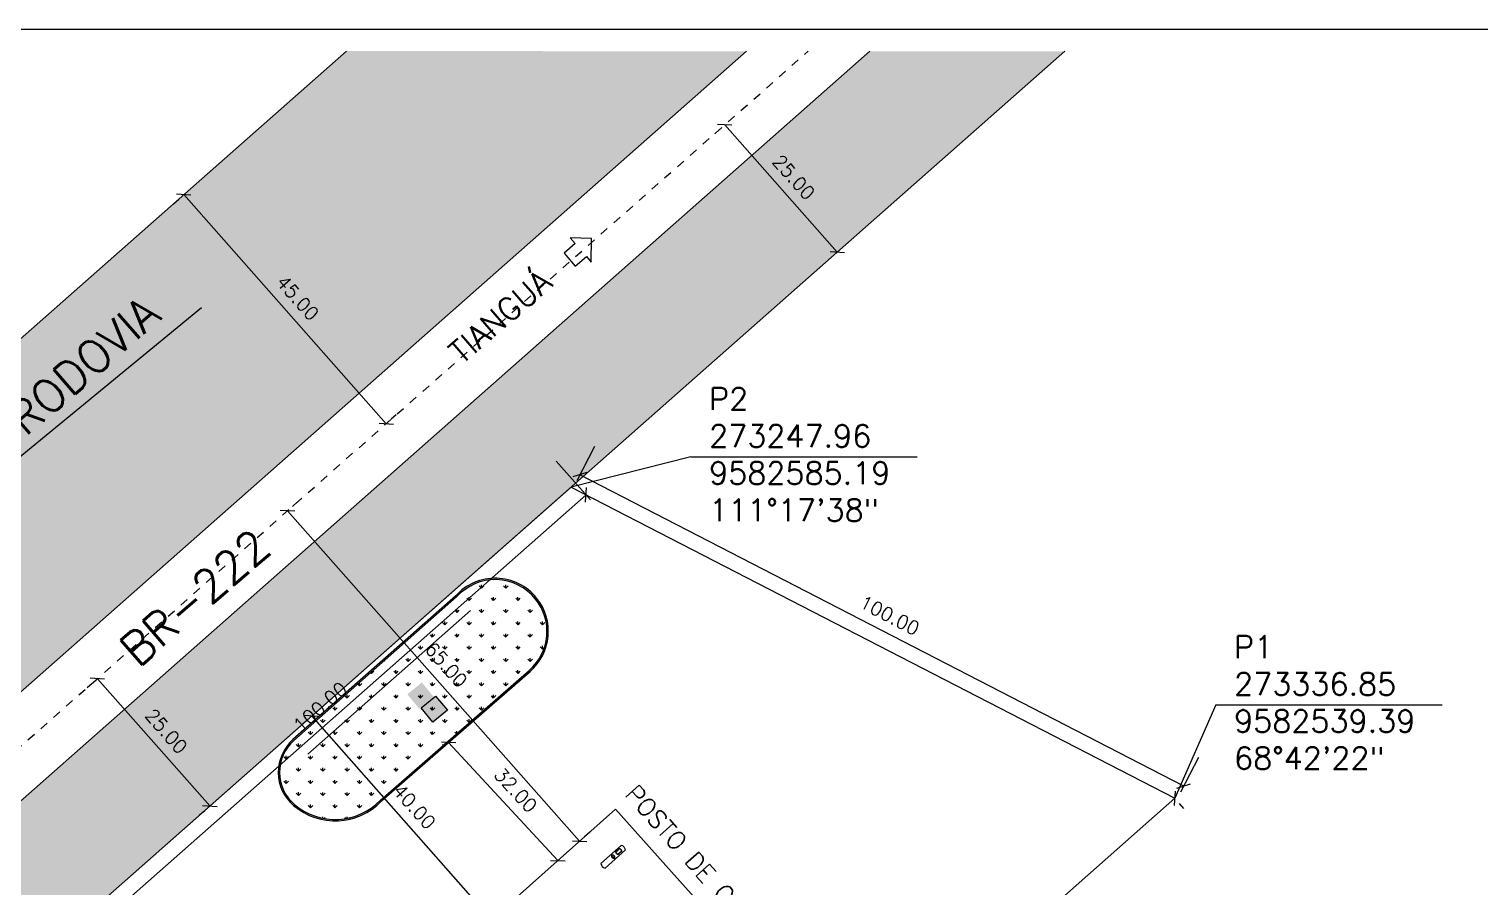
# Model space of a CAD drawing. Header units: millimetres. Extents: x 1111 to 1333, y -447 to -319.
# Drawn here: x 1123.44 to 1140.52, y -438.58 to -428.47 of the extents above; entities that cross this region are included whole.
import ezdxf

# ---------------------------------------------------------------- set-up
doc = ezdxf.new("R2010")
doc.units = ezdxf.units.MM
doc.header["$PDMODE"] = 35
doc.linetypes.add('HIDDEN', pattern=[0.375, 0.25, -0.125])
for name, color, linetype in [('ARQ-COTAS', 30, 'Continuous'), ('ARQ-ESTRUTURA', 6, 'Continuous'), ('ARQ-PENA-01', 1, 'Continuous'), ('ARQ-PENA-02', 2, 'Continuous'), ('ARQ-PENA-05', 5, 'Continuous'), ('ARQ-PENA-FINA-CINZA', 8, 'Continuous'), ('ARQ-TEXTO2', 2, 'Continuous'), ('ARQ-TEXTO3', 3, 'Continuous'), ('PRANCHA', 1, 'Continuous'), ('TERRENO', 6, 'Continuous')]:
    doc.layers.add(name, color=color, linetype=linetype)
doc.styles.add('ROMANS', font='romans')
doc.styles.add('Romans_Anot', font='romans.shx')
doc.dimstyles.new('Escala 1-1000', dxfattribs={"dimscale": 10, "dimtxt": 0.2, "dimasz": 0.15, "dimexe": 0.1, "dimexo": 0.2, "dimgap": 0.15, "dimtad": 1, "dimzin": 4, "dimdsep": 46, "dimtxsty": 'Romans_Anot', "dimblk": 'OBLIQUE', "dimcen": 0.25, "dimclrd": 256, "dimclre": 256, "dimclrt": 2, "dimadec": 0, "dimazin": 0, "dimtfac": 1, "dimtix": 1, "dimtmove": 2, "dimatfit": 3, "dimfxl": 0, "dimlwd": -1, "dimlwe": -1, "dimarcsym": 0})

# ---------------------------------------------------------------- blocks, each defined once
blk = doc.blocks.new('BOMBA SUPERIOR')
at = {"layer": 'ARQ-PENA-FINA-CINZA', "lineweight": 5}
for p, q in [((807.32, 415.9), (807.28, 415.9)), ((807.28, 415.9), (807.28, 415.9)), ((807.28, 415.9), (807.28, 415.9)), ((807.28, 415.9), (807.28, 415.85)), ((807.28, 415.89), (807.28, 415.9)), ((807.28, 415.9), (807.28, 415.9)), ((807.32, 415.89), (807.28, 415.89)), ((807.28, 415.88), (807.28, 415.88)), ((807.28, 415.88), (807.28, 415.88)), ((807.28, 415.88), (807.31, 415.88)), ((807.28, 415.87), (807.28, 415.87)), ((807.28, 415.87), (807.28, 415.87)), ((807.28, 415.87), (807.31, 415.87)), ((807.28, 415.85), (807.28, 415.85)), ((807.28, 415.85), (807.28, 415.85)), ((807.28, 415.85), (807.32, 415.85)), ((807.28, 415.85), (807.28, 415.85)), ((807.28, 415.85), (807.28, 415.85)), ((807.28, 415.85), (807.32, 415.85)), ((807.3, 415.87), (807.29, 415.87)), ((807.29, 415.87), (807.29, 415.87)), ((807.29, 415.87), (807.3, 415.87)), ((807.3, 415.99), (807.3, 416)), ((807.3, 416), (807.3, 416)), ((807.3, 416), (807.31, 416)), ((807.3, 415.98), (807.3, 415.99)), ((807.3, 415.99), (807.3, 415.99)), ((807.3, 415.97), (807.3, 415.98)), ((807.3, 415.98), (807.3, 415.98)), ((807.31, 415.97), (807.3, 415.97)), ((807.31, 415.87), (807.3, 415.87)), ((807.3, 415.87), (807.3, 415.87)), ((807.3, 415.87), (807.31, 415.87)), ((807.31, 416), (807.33, 416)), ((807.33, 415.97), (807.31, 415.97)), ((807.32, 415.88), (807.31, 415.88)), ((807.31, 415.88), (807.31, 415.87)), ((807.31, 415.87), (807.31, 415.88)), ((807.31, 415.88), (807.31, 415.88)), ((807.31, 415.88), (807.31, 415.88)), ((807.31, 415.87), (807.31, 415.87)), ((807.32, 415.87), (807.31, 415.87)), ((807.31, 415.87), (807.31, 415.87)), ((807.31, 415.87), (807.31, 415.87)), ((807.31, 415.87), (807.31, 415.87)), ((807.31, 415.87), (807.31, 415.87)), ((807.32, 415.91), (807.32, 415.91)), ((807.32, 415.91), (807.32, 415.91)), ((807.32, 415.91), (807.32, 415.91)), ((807.32, 415.91), (807.32, 415.91)), ((807.32, 415.91), (807.34, 415.91)), ((807.32, 415.9), (807.32, 415.91)), ((807.32, 415.91), (807.32, 415.91)), ((807.32, 415.91), (807.34, 415.91)), ((807.32, 415.91), (807.32, 415.89)), ((807.32, 415.89), (807.32, 415.9)), ((807.32, 415.9), (807.32, 415.9)), ((807.32, 415.9), (807.32, 415.9)), ((807.32, 415.9), (807.32, 415.9)), ((807.32, 415.9), (807.32, 415.9)), ((807.32, 415.9), (807.32, 415.9)), ((807.32, 415.9), (807.32, 415.9)), ((807.32, 415.9), (807.32, 415.9)), ((807.32, 415.9), (807.32, 415.9)), ((807.32, 415.9), (807.32, 415.9)), ((807.32, 415.9), (807.32, 415.9)), ((807.32, 415.9), (807.32, 415.9)), ((807.32, 415.86), (807.32, 415.89)), ((807.32, 415.89), (807.32, 415.89)), ((807.32, 415.85), (807.32, 415.86)), ((807.32, 415.86), (807.32, 415.86)), ((807.32, 415.86), (807.32, 415.84)), ((807.32, 415.84), (807.32, 415.85)), ((807.32, 415.85), (807.32, 415.85)), ((807.32, 415.85), (807.32, 415.85)), ((807.32, 415.85), (807.32, 415.85)), ((807.32, 415.85), (807.32, 415.85)), ((807.32, 415.85), (807.32, 415.85)), ((807.34, 415.84), (807.32, 415.84)), ((807.32, 415.84), (807.32, 415.84)), ((807.32, 415.84), (807.32, 415.84)), ((807.32, 415.84), (807.32, 415.84)), ((807.32, 415.84), (807.32, 415.84)), ((807.32, 415.84), (807.32, 415.84)), ((807.32, 415.84), (807.32, 415.84)), ((807.32, 415.84), (807.32, 415.84)), ((807.32, 415.84), (807.32, 415.84)), ((807.32, 415.84), (807.32, 415.84)), ((807.34, 415.84), (807.32, 415.84)), ((807.32, 415.84), (807.32, 415.84)), ((807.33, 416.01), (807.33, 415.96)), ((807.35, 416.01), (807.33, 416.01)), ((807.33, 415.96), (807.35, 415.96)), ((807.35, 415.91), (807.34, 415.91)), ((807.34, 415.91), (807.34, 415.84)), ((807.34, 415.91), (807.34, 415.91)), ((807.34, 415.91), (807.34, 415.91)), ((807.34, 415.91), (807.34, 415.91)), ((807.34, 415.91), (807.34, 415.91)), ((807.34, 415.91), (807.34, 415.91)), ((807.34, 415.91), (807.34, 415.91)), ((807.34, 415.91), (807.34, 415.84)), ((807.34, 415.84), (807.34, 415.91)), ((807.34, 415.91), (807.35, 415.91)), ((807.34, 415.84), (807.35, 415.84)), ((807.34, 415.84), (807.34, 415.84)), ((807.34, 415.84), (807.34, 415.84)), ((807.34, 415.84), (807.34, 415.84)), ((807.34, 415.84), (807.34, 415.84)), ((807.34, 415.84), (807.34, 415.84)), ((807.34, 415.84), (807.35, 415.84)), ((807.36, 416.12), (807.35, 416.12)), ((807.35, 416.12), (807.35, 416.11)), ((807.35, 416.11), (807.35, 416.11)), ((807.35, 416.11), (807.35, 416.11)), ((807.35, 416.11), (807.35, 416.11)), ((807.35, 416.11), (807.35, 416.11)), ((807.35, 416.11), (807.35, 416.11)), ((807.35, 416.11), (807.35, 416.1)), ((807.35, 416.1), (807.35, 416.1)), ((807.35, 416.1), (807.35, 416.1)), ((807.35, 416.1), (807.35, 416.1)), ((807.35, 416.1), (807.35, 416.09)), ((807.35, 416.09), (807.35, 415.65)), ((807.35, 416.08), (807.35, 416.08)), ((807.35, 416.08), (807.35, 416.08)), ((807.35, 416.08), (807.35, 416.08)), ((807.35, 416.08), (807.35, 415.66)), ((807.35, 415.96), (807.35, 416.01)), ((807.35, 415.82), (807.35, 415.93)), ((807.35, 415.84), (807.35, 415.91)), ((807.35, 415.84), (807.35, 415.91)), ((807.35, 415.91), (807.35, 415.84)), ((807.35, 415.84), (807.35, 415.84)), ((807.35, 415.66), (807.35, 415.66)), ((807.35, 415.66), (807.35, 415.66)), ((807.35, 415.66), (807.35, 415.66)), ((807.35, 415.65), (807.35, 415.65)), ((807.35, 415.65), (807.35, 415.65)), ((807.35, 415.65), (807.35, 415.65)), ((807.35, 415.65), (807.35, 415.64)), ((807.35, 415.64), (807.35, 415.64)), ((807.35, 415.64), (807.35, 415.64)), ((807.35, 415.64), (807.35, 415.63)), ((807.35, 415.63), (807.35, 415.63)), ((807.35, 415.63), (807.36, 415.63)), ((807.37, 416.12), (807.36, 416.12)), ((807.36, 416.12), (807.36, 416.12)), ((807.36, 416.12), (807.36, 416.12)), ((807.36, 416.12), (807.36, 416.12)), ((807.36, 416.12), (807.36, 416.12)), ((807.36, 416.12), (807.36, 416.12)), ((807.36, 416.11), (807.36, 416.11)), ((807.36, 416.11), (807.36, 416.11)), ((807.36, 416.11), (807.36, 416.11)), ((807.37, 416.11), (807.36, 416.11)), ((807.36, 416.11), (807.36, 416.11)), ((807.36, 416.11), (807.36, 416.11)), ((807.36, 416.11), (807.36, 416.1)), ((807.36, 416.11), (807.36, 416.11)), ((807.36, 416.11), (807.36, 416.11)), ((807.36, 416.11), (807.36, 416.11)), ((807.36, 416.11), (807.36, 416.11)), ((807.36, 416.11), (807.36, 416.1)), ((807.36, 416.1), (807.36, 416.11)), ((807.36, 416.11), (807.36, 416.11)), ((807.36, 416.11), (807.36, 416.11)), ((807.36, 416.11), (807.36, 416.11)), ((807.36, 416.11), (807.36, 416.11)), ((807.36, 416.11), (807.36, 416.11)), ((807.36, 416.11), (807.36, 416.11)), ((807.36, 416.11), (807.36, 416.11)), ((807.36, 416.1), (807.36, 416.1)), ((807.36, 416.1), (807.36, 416.1)), ((807.36, 416.1), (807.36, 416.1)), ((807.36, 416.1), (807.36, 416.1)), ((807.36, 416.1), (807.37, 416.1)), ((807.36, 416.1), (807.36, 416.1)), ((807.37, 415.64), (807.36, 415.65)), ((807.36, 415.65), (807.36, 415.65)), ((807.36, 415.65), (807.36, 415.64)), ((807.37, 415.64), (807.36, 415.65)), ((807.36, 415.65), (807.36, 415.64)), ((807.36, 415.64), (807.36, 415.64)), ((807.36, 415.64), (807.36, 415.64)), ((807.36, 415.64), (807.36, 415.64)), ((807.36, 415.64), (807.36, 415.64)), ((807.36, 415.64), (807.36, 415.64)), ((807.36, 415.64), (807.36, 415.64)), ((807.36, 415.64), (807.36, 415.64)), ((807.36, 415.64), (807.36, 415.64)), ((807.36, 415.64), (807.36, 415.64)), ((807.36, 415.64), (807.36, 415.64)), ((807.36, 415.64), (807.37, 415.64)), ((807.37, 415.64), (807.36, 415.64)), ((807.36, 415.64), (807.36, 415.64)), ((807.36, 415.64), (807.36, 415.64)), ((807.36, 415.64), (807.36, 415.64)), ((807.36, 415.64), (807.36, 415.64)), ((807.36, 415.64), (807.37, 415.64)), ((807.36, 415.64), (807.36, 415.64)), ((807.36, 415.64), (807.36, 415.64)), ((807.36, 415.64), (807.36, 415.64)), ((807.36, 415.64), (807.36, 415.64)), ((807.36, 415.64), (807.36, 415.64)), ((807.36, 415.64), (807.37, 415.64)), ((807.36, 415.64), (807.36, 415.64)), ((807.36, 415.64), (807.36, 415.64)), ((807.36, 415.64), (807.36, 415.64)), ((807.36, 415.64), (807.36, 415.64)), ((807.36, 415.64), (807.36, 415.64)), ((807.36, 415.64), (807.36, 415.64)), ((807.36, 415.64), (807.36, 415.64)), ((807.36, 415.64), (807.36, 415.64)), ((807.36, 415.64), (807.36, 415.64)), ((807.36, 415.64), (807.36, 415.64)), ((807.36, 415.64), (807.36, 415.64)), ((807.36, 415.64), (807.36, 415.64)), ((807.36, 415.64), (807.36, 415.64)), ((807.36, 415.64), (807.36, 415.64)), ((807.36, 415.63), (807.36, 415.63)), ((807.36, 415.63), (807.36, 415.63)), ((807.36, 415.63), (807.36, 415.63)), ((807.36, 415.63), (807.37, 415.62)), ((807.38, 416.12), (807.37, 416.12)), ((807.37, 416.12), (807.37, 416.12)), ((807.37, 416.12), (807.37, 416.12)), ((807.37, 416.12), (807.37, 416.12)), ((807.37, 416.11), (807.37, 416.11)), ((807.37, 416.1), (807.37, 416.11)), ((807.37, 415.64), (807.37, 415.64)), ((807.37, 415.64), (807.37, 415.64)), ((807.37, 415.64), (807.37, 415.64)), ((807.37, 415.64), (807.37, 415.64)), ((807.37, 415.64), (807.37, 415.64)), ((807.37, 415.64), (807.37, 415.64)), ((807.37, 415.64), (807.37, 415.64)), ((807.37, 415.64), (807.37, 415.64)), ((807.37, 415.62), (807.37, 415.62)), ((807.37, 415.62), (807.37, 415.62)), ((807.37, 415.62), (807.38, 415.62)), ((807.39, 416.12), (807.38, 416.12)), ((807.38, 415.62), (807.39, 415.62)), ((807.39, 416.12), (808.12, 416.12)), ((807.39, 416.12), (808.13, 416.12)), ((807.39, 415.62), (807.39, 415.63)), ((807.39, 415.63), (808.13, 415.63)), ((807.39, 415.62), (807.39, 415.62)), ((807.39, 415.62), (807.39, 415.62)), ((808.12, 415.62), (807.39, 415.62)), ((807.39, 415.62), (807.39, 415.62)), ((807.71, 416.11), (807.54, 416.11)), ((807.54, 416.11), (807.54, 416.08)), ((807.54, 416.08), (807.71, 416.08)), ((807.72, 415.66), (807.54, 415.66)), ((807.54, 415.66), (807.54, 415.64)), ((807.54, 415.64), (807.72, 415.64)), ((807.71, 416.08), (807.71, 416.11)), ((807.72, 415.64), (807.72, 415.66)), ((807.74, 416.12), (807.75, 416.13)), ((807.74, 416.12), (807.75, 416.13)), ((807.74, 416.12), (807.74, 416.12)), ((807.74, 416.12), (807.74, 416.12)), ((807.75, 415.62), (807.74, 415.62)), ((807.74, 415.62), (807.74, 415.62)), ((807.74, 415.62), (807.75, 415.62)), ((807.74, 415.62), (807.74, 415.62)), ((807.75, 416.13), (807.77, 416.13)), ((807.75, 416.13), (807.77, 416.13)), ((807.75, 415.62), (807.77, 415.62)), ((807.77, 415.62), (807.75, 415.62)), ((807.77, 416.13), (807.77, 416.12)), ((807.77, 416.13), (807.77, 416.12)), ((807.77, 416.12), (807.77, 416.12)), ((807.77, 416.12), (807.77, 416.12)), ((807.77, 415.62), (807.77, 415.62)), ((807.77, 415.62), (807.77, 415.62)), ((807.77, 415.62), (807.77, 415.62)), ((807.77, 415.62), (807.77, 415.62)), ((807.97, 416.11), (807.8, 416.11)), ((807.8, 416.11), (807.8, 416.08)), ((807.8, 416.08), (807.97, 416.08)), ((807.97, 415.66), (807.8, 415.66)), ((807.8, 415.66), (807.8, 415.64)), ((807.8, 415.64), (807.97, 415.64)), ((807.97, 416.08), (807.97, 416.11)), ((807.97, 415.64), (807.97, 415.66)), ((808.13, 415.62), (808.12, 415.62)), ((808.12, 415.62), (808.14, 415.62)), ((808.13, 415.62), (808.12, 415.62)), ((808.14, 416.12), (808.13, 416.12)), ((808.13, 415.63), (808.13, 415.62)), ((808.15, 416.12), (808.14, 416.12)), ((808.14, 416.12), (808.14, 416.12)), ((808.14, 416.12), (808.14, 416.12)), ((808.14, 416.12), (808.14, 416.12)), ((808.14, 416.12), (808.14, 416.12)), ((808.15, 416.11), (808.14, 416.11)), ((808.14, 416.11), (808.15, 416.1)), ((808.15, 415.65), (808.14, 415.64)), ((808.15, 415.65), (808.14, 415.64)), ((808.15, 415.65), (808.14, 415.65)), ((808.14, 415.65), (808.14, 415.64)), ((808.14, 415.64), (808.14, 415.64)), ((808.14, 415.64), (808.14, 415.64)), ((808.14, 415.64), (808.15, 415.64)), ((808.15, 415.64), (808.14, 415.64)), ((808.14, 415.64), (808.15, 415.64)), ((808.14, 415.64), (808.14, 415.64)), ((808.14, 415.64), (808.14, 415.64)), ((808.14, 415.64), (808.14, 415.64)), ((808.14, 415.64), (808.14, 415.64)), ((808.14, 415.64), (808.15, 415.64)), ((808.14, 415.64), (808.15, 415.64)), ((808.14, 415.62), (808.15, 415.63)), ((808.14, 415.62), (808.14, 415.62)), ((808.14, 415.62), (808.14, 415.62)), ((808.14, 415.62), (808.14, 415.62)), ((808.16, 416.12), (808.15, 416.12)), ((808.15, 416.12), (808.15, 416.12)), ((808.15, 416.12), (808.15, 416.12)), ((808.15, 416.12), (808.15, 416.12)), ((808.15, 416.12), (808.15, 416.12)), ((808.15, 416.11), (808.15, 416.11)), ((808.15, 416.11), (808.15, 416.11)), ((808.15, 416.11), (808.15, 416.11)), ((808.15, 416.11), (808.15, 416.11)), ((808.15, 416.11), (808.15, 416.11)), ((808.15, 416.11), (808.15, 416.11)), ((808.15, 416.11), (808.15, 416.11)), ((808.15, 416.11), (808.15, 416.11)), ((808.15, 416.11), (808.15, 416.1)), ((808.15, 416.11), (808.15, 416.11)), ((808.15, 416.11), (808.15, 416.11)), ((808.15, 416.11), (808.15, 416.11)), ((808.15, 416.11), (808.15, 416.11)), ((808.15, 416.11), (808.15, 416.11)), ((808.15, 416.1), (808.15, 416.11)), ((808.15, 416.11), (808.15, 416.11)), ((808.15, 416.11), (808.15, 416.1)), ((808.15, 416.11), (808.15, 416.11)), ((808.15, 416.11), (808.15, 416.11)), ((808.15, 416.11), (808.15, 416.11)), ((808.15, 416.1), (808.15, 416.1)), ((808.15, 416.1), (808.15, 416.1)), ((808.15, 416.1), (808.15, 416.1)), ((808.15, 416.1), (808.15, 416.1)), ((808.15, 416.1), (808.15, 416.1)), ((808.15, 416.1), (808.15, 416.1)), ((808.15, 415.64), (808.15, 415.65)), ((808.15, 415.65), (808.15, 415.65)), ((808.15, 415.64), (808.15, 415.65)), ((808.15, 415.64), (808.15, 415.65)), ((808.15, 415.64), (808.15, 415.64)), ((808.15, 415.64), (808.15, 415.64)), ((808.15, 415.64), (808.15, 415.64)), ((808.15, 415.64), (808.15, 415.64)), ((808.15, 415.64), (808.15, 415.64)), ((808.15, 415.64), (808.15, 415.64)), ((808.15, 415.64), (808.15, 415.64)), ((808.15, 415.64), (808.15, 415.64)), ((808.15, 415.64), (808.15, 415.64)), ((808.15, 415.64), (808.15, 415.64)), ((808.15, 415.64), (808.15, 415.64)), ((808.15, 415.64), (808.15, 415.64)), ((808.15, 415.64), (808.15, 415.64)), ((808.15, 415.64), (808.15, 415.64)), ((808.15, 415.64), (808.15, 415.64)), ((808.15, 415.64), (808.15, 415.64)), ((808.15, 415.64), (808.15, 415.64)), ((808.15, 415.64), (808.15, 415.64)), ((808.15, 415.64), (808.15, 415.64)), ((808.15, 415.64), (808.15, 415.64)), ((808.15, 415.64), (808.15, 415.64)), ((808.15, 415.64), (808.15, 415.64)), ((808.15, 415.64), (808.15, 415.64)), ((808.15, 415.64), (808.15, 415.64)), ((808.15, 415.64), (808.15, 415.64)), ((808.15, 415.64), (808.15, 415.64)), ((808.15, 415.64), (808.15, 415.64)), ((808.15, 415.64), (808.15, 415.64)), ((808.15, 415.64), (808.15, 415.64)), ((808.15, 415.64), (808.15, 415.64)), ((808.15, 415.64), (808.15, 415.64)), ((808.15, 415.64), (808.15, 415.64)), ((808.15, 415.64), (808.15, 415.64)), ((808.15, 415.64), (808.15, 415.64)), ((808.15, 415.64), (808.15, 415.64)), ((808.15, 415.63), (808.15, 415.63)), ((808.15, 415.63), (808.15, 415.63)), ((808.15, 415.63), (808.16, 415.63)), ((808.16, 416.11), (808.16, 416.12)), ((808.16, 416.12), (808.16, 416.12)), ((808.16, 416.1), (808.16, 416.11)), ((808.16, 416.11), (808.16, 416.11)), ((808.16, 416.11), (808.16, 416.11)), ((808.16, 416.11), (808.16, 416.11)), ((808.16, 416.11), (808.16, 416.11)), ((808.16, 416.11), (808.16, 416.11)), ((808.17, 416.1), (808.16, 416.1)), ((808.16, 416.1), (808.16, 416.1)), ((808.16, 416.1), (808.16, 416.1)), ((808.16, 415.66), (808.16, 416.08)), ((808.16, 416.08), (808.17, 416.08)), ((808.17, 415.66), (808.16, 415.66)), ((808.16, 415.64), (808.16, 415.65)), ((808.16, 415.65), (808.16, 415.65)), ((808.16, 415.65), (808.17, 415.65)), ((808.16, 415.63), (808.16, 415.64)), ((808.16, 415.64), (808.16, 415.64)), ((808.16, 415.64), (808.16, 415.64)), ((808.16, 415.63), (808.16, 415.63)), ((808.16, 415.63), (808.16, 415.63)), ((808.17, 416.09), (808.17, 416.1)), ((808.17, 416.1), (808.17, 416.1)), ((808.17, 415.65), (808.17, 416.09)), ((808.17, 416.08), (808.17, 416.08)), ((808.17, 416.08), (808.17, 416.08)), ((808.17, 415.82), (808.17, 415.93)), ((808.17, 415.84), (808.17, 415.91)), ((808.17, 415.91), (808.17, 415.91)), ((808.17, 415.91), (808.17, 415.84)), ((808.19, 415.91), (808.17, 415.91)), ((808.17, 415.91), (808.17, 415.91)), ((808.17, 415.91), (808.17, 415.91)), ((808.19, 415.91), (808.17, 415.91)), ((808.17, 415.91), (808.17, 415.91)), ((808.17, 415.91), (808.17, 415.91)), ((808.17, 415.84), (808.17, 415.91)), ((808.17, 415.91), (808.17, 415.84)), ((808.17, 415.91), (808.17, 415.91)), ((808.17, 415.91), (808.17, 415.91)), ((808.17, 415.91), (808.17, 415.84)), ((808.17, 415.84), (808.17, 415.91)), ((808.17, 415.91), (808.17, 415.91)), ((808.17, 415.84), (808.17, 415.84)), ((808.17, 415.84), (808.17, 415.84)), ((808.17, 415.84), (808.19, 415.84)), ((808.17, 415.84), (808.17, 415.84)), ((808.17, 415.84), (808.17, 415.84)), ((808.17, 415.84), (808.17, 415.84)), ((808.17, 415.84), (808.17, 415.84)), ((808.17, 415.84), (808.19, 415.84)), ((808.17, 415.84), (808.17, 415.84)), ((808.17, 415.84), (808.17, 415.84)), ((808.18, 415.78), (808.17, 415.78)), ((808.17, 415.78), (808.17, 415.73)), ((808.17, 415.73), (808.18, 415.73)), ((808.17, 415.66), (808.17, 415.66)), ((808.17, 415.66), (808.17, 415.66)), ((808.17, 415.65), (808.17, 415.65)), ((808.18, 415.73), (808.18, 415.78)), ((808.18, 415.77), (808.2, 415.77)), ((808.2, 415.74), (808.18, 415.74)), ((808.19, 415.91), (808.19, 415.91)), ((808.19, 415.91), (808.19, 415.91)), ((808.19, 415.91), (808.19, 415.91)), ((808.19, 415.91), (808.19, 415.91)), ((808.19, 415.9), (808.19, 415.91)), ((808.19, 415.91), (808.19, 415.91)), ((808.19, 415.91), (808.19, 415.89)), ((808.19, 415.89), (808.19, 415.9)), ((808.19, 415.9), (808.19, 415.9)), ((808.19, 415.9), (808.19, 415.9)), ((808.19, 415.9), (808.19, 415.9)), ((808.19, 415.9), (808.19, 415.9)), ((808.19, 415.9), (808.19, 415.9)), ((808.19, 415.9), (808.19, 415.9)), ((808.19, 415.9), (808.23, 415.9)), ((808.19, 415.9), (808.19, 415.9)), ((808.19, 415.9), (808.19, 415.9)), ((808.19, 415.9), (808.19, 415.9)), ((808.19, 415.9), (808.19, 415.9)), ((808.19, 415.9), (808.19, 415.9)), ((808.19, 415.86), (808.19, 415.89)), ((808.19, 415.89), (808.23, 415.89)), ((808.19, 415.89), (808.19, 415.89)), ((808.19, 415.88), (808.2, 415.88)), ((808.19, 415.87), (808.2, 415.87)), ((808.19, 415.85), (808.19, 415.86)), ((808.19, 415.86), (808.19, 415.86)), ((808.19, 415.86), (808.19, 415.84)), ((808.19, 415.84), (808.19, 415.85)), ((808.19, 415.85), (808.19, 415.85)), ((808.19, 415.85), (808.19, 415.85)), ((808.19, 415.85), (808.23, 415.85)), ((808.23, 415.85), (808.19, 415.85)), ((808.19, 415.85), (808.19, 415.85)), ((808.19, 415.85), (808.19, 415.85)), ((808.19, 415.85), (808.19, 415.85)), ((808.19, 415.84), (808.19, 415.84)), ((808.19, 415.84), (808.19, 415.84)), ((808.19, 415.84), (808.19, 415.84)), ((808.19, 415.84), (808.19, 415.84)), ((808.19, 415.84), (808.19, 415.84)), ((808.19, 415.84), (808.19, 415.84)), ((808.19, 415.84), (808.19, 415.84)), ((808.19, 415.84), (808.19, 415.84)), ((808.19, 415.84), (808.19, 415.84)), ((808.19, 415.84), (808.19, 415.84)), ((808.2, 415.88), (808.2, 415.87)), ((808.23, 415.88), (808.2, 415.88)), ((808.2, 415.87), (808.2, 415.88)), ((808.2, 415.88), (808.2, 415.88)), ((808.2, 415.88), (808.2, 415.88)), ((808.2, 415.88), (808.2, 415.88)), ((808.2, 415.87), (808.2, 415.87)), ((808.2, 415.87), (808.22, 415.87)), ((808.22, 415.87), (808.2, 415.87)), ((808.23, 415.87), (808.2, 415.87)), ((808.2, 415.87), (808.2, 415.87)), ((808.2, 415.87), (808.2, 415.87)), ((808.2, 415.87), (808.2, 415.87)), ((808.2, 415.87), (808.2, 415.87)), ((808.2, 415.87), (808.2, 415.87)), ((808.2, 415.87), (808.2, 415.87)), ((808.2, 415.77), (808.21, 415.77)), ((808.21, 415.75), (808.2, 415.74)), ((808.21, 415.77), (808.21, 415.77)), ((808.21, 415.77), (808.22, 415.76)), ((808.22, 415.75), (808.21, 415.75)), ((808.21, 415.75), (808.21, 415.75)), ((808.22, 415.87), (808.22, 415.87)), ((808.22, 415.87), (808.22, 415.87)), ((808.22, 415.87), (808.22, 415.87)), ((808.22, 415.87), (808.22, 415.87)), ((808.22, 415.76), (808.22, 415.76)), ((808.22, 415.76), (808.22, 415.75)), ((808.23, 415.9), (808.23, 415.9)), ((808.23, 415.9), (808.23, 415.9)), ((808.23, 415.9), (808.23, 415.85)), ((808.23, 415.89), (808.23, 415.9)), ((808.23, 415.9), (808.23, 415.9)), ((808.23, 415.88), (808.23, 415.88)), ((808.23, 415.88), (808.23, 415.88)), ((808.23, 415.87), (808.23, 415.87)), ((808.23, 415.87), (808.23, 415.87)), ((808.23, 415.85), (808.23, 415.85)), ((808.23, 415.85), (808.23, 415.85)), ((808.23, 415.85), (808.23, 415.85)), ((808.23, 415.85), (808.23, 415.85))]:
    blk.add_line(p, q, dxfattribs=at)
for centre, radius in [((807.36, 416.11), 0.00513), ((807.36, 416.11), 0.00546), ((808.15, 416.11), 0.00513), ((808.15, 416.11), 0.00546)]:
    blk.add_circle(centre, radius, dxfattribs=at)
blk = doc.blocks.new('_Oblique')
at = {"color": 0, "linetype": 'ByBlock', "lineweight": -2}
blk.add_line((-0.5, -0.5), (0.5, 0.5), dxfattribs=at)
blk = doc.blocks.new('*D284')
at = {"layer": 'ARQ-COTAS', "transparency": 16777216}
for p, q in [((56.97, 50.4), (62.02, 44.68)), ((-13.61, -20.75), (61.36, 45.43)), ((-17.99, -15.79), (-12.95, -21.5))]:
    blk.add_line(p, q, dxfattribs=at)
at = {"layer": 'DEFPOINTS', "color": 0, "transparency": 16777216}
for p in [(55.65, 51.89), (61.36, 45.43), (-19.32, -14.29)]:
    blk.add_point(p, dxfattribs=at)
at = {"layer": 'ARQ-COTAS', "transparency": 16777216, "xscale": 1.5, "yscale": 1.5, "zscale": 1.5}
for p, rotation in [((61.36, 45.43), 41.4389034810883), ((-13.61, -20.75), 221.4389034810883)]:
    blk.add_blockref('_Oblique', p, dxfattribs=dict(at, rotation=rotation))
at = {"layer": 'ARQ-COTAS', "color": 2, "transparency": 16777216, "insert": (22.22, 14.21), "char_height": 2, "attachment_point": 5, "rotation": 41.4389, "style": 'Romans_Anot'}
blk.add_mtext('100.00', dxfattribs=at)
blk = doc.blocks.new('*D292')
at = {"layer": 'ARQ-COTAS', "transparency": 16777216}
for p, q in [((73.07, -65.43), (148.03, 0.76)), ((149.36, -0.74), (148.69, 0.01)), ((74.39, -66.93), (73.73, -66.18))]:
    blk.add_line(p, q, dxfattribs=at)
at = {"layer": 'DEFPOINTS', "color": 0, "transparency": 16777216}
for p in [(148.03, 0.76), (148.03, 0.76), (73.07, -65.43)]:
    blk.add_point(p, dxfattribs=at)
at = {"layer": 'ARQ-COTAS', "transparency": 16777216, "xscale": 1.5, "yscale": 1.5, "zscale": 1.5}
for p, rotation in [((148.03, 0.76), 41.43890348028824), ((73.07, -65.43), 221.4389034802882)]:
    blk.add_blockref('_Oblique', p, dxfattribs=dict(at, rotation=rotation))
at = {"layer": 'ARQ-COTAS', "color": 2, "transparency": 16777216, "insert": (108.89, -30.46), "char_height": 2, "attachment_point": 5, "rotation": 41.4389, "style": 'Romans_Anot'}
blk.add_mtext('100.00', dxfattribs=at)
blk = doc.blocks.new('*D285')
at = {"layer": 'ARQ-COTAS', "transparency": 16777216}
for p, q in [((62.6, 52.57), (59.98, 47.49)), ((149.33, 2.56), (60.44, 48.38)), ((151.49, 6.76), (148.87, 1.67))]:
    blk.add_line(p, q, dxfattribs=at)
at = {"layer": 'DEFPOINTS', "color": 0, "transparency": 16777216}
for p in [(63.52, 54.35), (60.44, 48.38), (152.41, 8.53)]:
    blk.add_point(p, dxfattribs=at)
at = {"layer": 'ARQ-COTAS', "transparency": 16777216, "xscale": 1.5, "yscale": 1.5, "zscale": 1.5}
for p, rotation in [((60.44, 48.38), 152.7326999569334), ((149.33, 2.56), 332.7326999569333)]:
    blk.add_blockref('_Oblique', p, dxfattribs=dict(at, rotation=rotation))
at = {"layer": 'ARQ-COTAS', "color": 2, "transparency": 16777216, "insert": (106.03, 27.69), "char_height": 2, "attachment_point": 5, "rotation": 332.7327, "style": 'Romans_Anot'}
blk.add_mtext('100.00', dxfattribs=at)
blk = doc.blocks.new('*D297')
at = {"layer": 'ARQ-COTAS', "transparency": 16777216}
for p, q in [((-12.07, 17.05), (-11.33, 17.7)), ((-10.58, 18.36), (5.98, -0.37)), ((4.48, -1.69), (5.23, -1.03))]:
    blk.add_line(p, q, dxfattribs=at)
at = {"layer": 'DEFPOINTS', "color": 0, "transparency": 16777216}
for p in [(-10.57, 18.37), (5.98, -0.37), (5.98, -0.37)]:
    blk.add_point(p, dxfattribs=at)
at = {"layer": 'ARQ-COTAS', "transparency": 16777216, "xscale": 1.5, "yscale": 1.5, "zscale": 1.5}
for p, rotation in [((-10.58, 18.36), 131.4803139421148), ((5.98, -0.37), 311.4803139421148)]:
    blk.add_blockref('_Oblique', p, dxfattribs=dict(at, rotation=rotation))
at = {"layer": 'ARQ-COTAS', "color": 2, "transparency": 16777216, "insert": (-0.43, 10.65), "char_height": 2, "attachment_point": 5, "rotation": 311.4803, "style": 'Romans_Anot'}
blk.add_mtext('25.00', dxfattribs=at)
blk = doc.blocks.new('*D298')
at = {"layer": 'ARQ-COTAS', "transparency": 16777216}
for p, q in [((0.64, 88.29), (1.39, 88.95)), ((31.94, 55.9), (2.14, 89.62)), ((33.42, 57.21), (32.69, 56.57))]:
    blk.add_line(p, q, dxfattribs=at)
at = {"layer": 'DEFPOINTS', "color": 0, "transparency": 16777216}
for p in [(2.14, 89.62), (2.14, 89.62), (31.92, 55.88)]:
    blk.add_point(p, dxfattribs=at)
at = {"layer": 'ARQ-COTAS', "transparency": 16777216, "xscale": 1.5, "yscale": 1.5, "zscale": 1.5}
for p, rotation in [((2.14, 89.62), 131.4803139421148), ((31.94, 55.9), 311.4803139421148)]:
    blk.add_blockref('_Oblique', p, dxfattribs=dict(at, rotation=rotation))
at = {"layer": 'ARQ-COTAS', "color": 2, "transparency": 16777216, "insert": (18.91, 74.42), "char_height": 2, "attachment_point": 5, "rotation": 311.4803, "style": 'Romans_Anot'}
blk.add_mtext('45.00', dxfattribs=at)
blk = doc.blocks.new('*D287')
at = {"layer": 'ARQ-COTAS', "transparency": 16777216}
for p, q in [((80.29, 98.58), (81.02, 99.23)), ((81.77, 99.9), (98.33, 81.17)), ((96.83, 79.84), (97.58, 80.5))]:
    blk.add_line(p, q, dxfattribs=at)
at = {"layer": 'DEFPOINTS', "color": 0, "transparency": 16777216}
for p in [(81.79, 99.91), (98.33, 81.17), (98.33, 81.17)]:
    blk.add_point(p, dxfattribs=at)
at = {"layer": 'ARQ-COTAS', "transparency": 16777216, "xscale": 1.5, "yscale": 1.5, "zscale": 1.5}
for p, rotation in [((81.77, 99.9), 131.4803139421148), ((98.33, 81.17), 311.4803139421148)]:
    blk.add_blockref('_Oblique', p, dxfattribs=dict(at, rotation=rotation))
at = {"layer": 'ARQ-COTAS', "color": 2, "transparency": 16777216, "insert": (91.92, 92.19), "char_height": 2, "attachment_point": 5, "rotation": 311.4803, "style": 'Romans_Anot'}
blk.add_mtext('25.00', dxfattribs=at)
blk = doc.blocks.new('*D290')
at = {"layer": 'ARQ-COTAS', "transparency": 16777216}
for p, q in [((47.45, -17.11), (20.98, 12.88)), ((19.48, 11.56), (20.23, 12.22)), ((48.95, -15.78), (48.2, -16.45))]:
    blk.add_line(p, q, dxfattribs=at)
at = {"layer": 'DEFPOINTS', "color": 0, "transparency": 16777216}
for p in [(20.98, 12.88), (20.98, 12.88), (47.45, -17.11)]:
    blk.add_point(p, dxfattribs=at)
at = {"layer": 'ARQ-COTAS', "transparency": 16777216, "xscale": 1.5, "yscale": 1.5, "zscale": 1.5}
for p, rotation in [((20.98, 12.88), 131.4389034805442), ((47.45, -17.11), 311.4389034805442)]:
    blk.add_blockref('_Oblique', p, dxfattribs=dict(at, rotation=rotation))
at = {"layer": 'ARQ-COTAS', "color": 2, "transparency": 16777216, "insert": (36.09, -0.46), "char_height": 2, "attachment_point": 5, "rotation": 311.4389, "style": 'Romans_Anot'}
blk.add_mtext('40.00', dxfattribs=at)
blk = doc.blocks.new('*D291')
at = {"layer": 'ARQ-COTAS', "transparency": 16777216}
for p, q in [((60.4, -5.56), (17.41, 43.07)), ((18.9, 44.4), (18.16, 43.73)), ((61.9, -4.23), (61.15, -4.9))]:
    blk.add_line(p, q, dxfattribs=at)
at = {"layer": 'DEFPOINTS', "color": 0, "transparency": 16777216}
for p in [(17.41, 43.07), (17.41, 43.07), (60.4, -5.56)]:
    blk.add_point(p, dxfattribs=at)
at = {"layer": 'ARQ-COTAS', "transparency": 16777216, "xscale": 1.5, "yscale": 1.5, "zscale": 1.5}
for p, rotation in [((17.41, 43.07), 131.4801323286274), ((60.4, -5.56), 311.4801323286274)]:
    blk.add_blockref('_Oblique', p, dxfattribs=dict(at, rotation=rotation))
at = {"layer": 'ARQ-COTAS', "color": 2, "transparency": 16777216, "insert": (40.78, 20.41), "char_height": 2, "attachment_point": 5, "rotation": 311.4801, "style": 'Romans_Anot'}
blk.add_mtext('65.00', dxfattribs=at)
blk = doc.blocks.new('*D299')
at = {"layer": 'ARQ-COTAS', "transparency": 16777216}
for p, q in [((57.2, -8.42), (41.13, 8.96)), ((42.6, 10.32), (41.86, 9.64)), ((58.66, -7.06), (57.93, -7.74))]:
    blk.add_line(p, q, dxfattribs=at)
at = {"layer": 'DEFPOINTS', "color": 0, "transparency": 16777216}
for p in [(41.13, 8.96), (41.13, 8.96), (57.2, -8.42)]:
    blk.add_point(p, dxfattribs=at)
at = {"layer": 'ARQ-COTAS', "transparency": 16777216, "xscale": 1.5, "yscale": 1.5, "zscale": 1.5}
for p, rotation in [((41.13, 8.96), 132.7551053437449), ((57.2, -8.42), 312.7551053437448)]:
    blk.add_blockref('_Oblique', p, dxfattribs=dict(at, rotation=rotation))
at = {"layer": 'ARQ-COTAS', "color": 2, "transparency": 16777216, "insert": (51, 1.97), "char_height": 2, "attachment_point": 5, "rotation": 312.7551, "style": 'Romans_Anot'}
blk.add_mtext('32.00', dxfattribs=at)
blk = doc.blocks.new('1')
h = blk.add_hatch(color=256)
h.paths.add_polyline_path([(53.123, 19.442, 0.4020074), (54.085, 30.217, 0.4635018), (42.164, 30.543), (18.217, 9.403, 0.4562262), (18.3, -0.298, 0.3977024), (31.244, 0.36)])
h.paths.add_polyline_path([(31.106, 0.505, -0.3979851), (18.429, -0.146, -0.4562262), (18.35, 9.253), (42.305, 30.401, -0.4639678), (53.929, 30.092, -0.4020074), (52.991, 19.593)], flags=16)
h.paths.add_polyline_path([(36.777, 13.965), (35.055, 16.059), (37.186, 17.811), (38.908, 15.718)], flags=0)
h = blk.add_hatch()
h.set_pattern_fill('GRASS', color=256, scale=0.1, style=0)
h.set_pattern_definition([(90, (-2.0292, 2.0007), (-1.79605, 1.79605), [0.47625, -3.11585]), (45, (-2.0292, 2.0007), (-1.79605, 1.79605), [0.47625, -2.06375]), (135, (-2.0292, 2.0007), (-1.79605, -1.79605), [0.47625, -2.06375])])
edge = h.paths.add_edge_path()
edge.add_line((31.106, 0.505), (52.991, 19.593))
edge.add_arc((47.986, 25.332), 7.614, 311.09423, 398.69619)
edge.add_arc((47.986, 25.332), 7.614, 38.69619, 138.25532)
edge.add_line((42.305, 30.401), (18.35, 9.253))
edge.add_arc((22.467, 4.588), 6.222, 131.4389, 229.53376)
edge.add_arc((24.424, 6.881), 9.236, 229.53376, 316.34103)
blk.add_hatch(color=256).paths.add_polyline_path([(39.216, 15.811), (40.937, 13.717), (38.806, 11.964), (37.084, 14.058)])
at = {"layer": 'ARQ-COTAS'}
h = blk.add_hatch(dxfattribs=at)
h.set_pattern_fill('DOTS', color=256, scale=2, angle=-0.00936, style=0)
h.set_pattern_definition([(359.990636837, (-274241.0976, -9582558.288), (1.588018831, 3.1747405315), [0, -3.175])])
h.paths.add_polyline_path([(-112.63, -105.077), (-112.626, -79.728), (103.117, 110.736), (131.821, 110.731)])
h.paths.add_polyline_path([(-112.624, -63.719), (-112.615, -11.688), (26.072, 110.749), (84.989, 110.739)])
blk.add_line((20.379, 7.252), (44.334, 28.401))
for points in [[(31.244, 0.36), (53.123, 19.442, 0.4020074), (54.085, 30.217, 0.4635018), (42.164, 30.543), (18.217, 9.403, 0.4562262), (18.3, -0.298, 0.3977024)], [(31.106, 0.505), (52.991, 19.593, 0.4020074), (53.929, 30.092, 0.4639678), (42.305, 30.401), (18.35, 9.253, 0.4562262), (18.429, -0.146, 0.3979851)]]:
    blk.add_lwpolyline(points, format="xyb", close=True)
blk.add_lwpolyline([(39.216, 15.811), (40.937, 13.717), (38.806, 11.964), (37.084, 14.058)], close=True)
at = {"layer": 'ARQ-COTAS', "linetype": 'Continuous'}
for p, q in [((-46.063, 31.259), (4.726, 73.001)), ((76.792, 51.026), (59.143, 46.57)), ((76.792, 51.026), (110.113, 51.02)), ((154.066, 14.51), (148.031, 0.756)), ((154.066, 14.51), (187.387, 14.505))]:
    blk.add_line(p, q, dxfattribs=at)
at = {"layer": 'ARQ-ESTRUTURA', "color": 8}
blk.add_lwpolyline([(65.61, -8.012, 0.3333333), (65.211, -7.564), (65.082, -7.679, 0.3333333), (65.482, -8.126)], format="xyb", close=True, dxfattribs=at)
blk.add_circle((65.346, -7.845), 0.15, dxfattribs=at)
blk.add_circle((65.346, -7.845), 0.15, dxfattribs=at)
at = {"layer": 'ARQ-PENA-01'}
for p, q in [((-112.626, -79.728), (103.117, 110.736)), ((-112.624, -63.719), (84.989, 110.739))]:
    blk.add_line(p, q, dxfattribs=at)
at = {"layer": 'ARQ-PENA-01', "linetype": 'HIDDEN'}
blk.add_line((-112.625, -71.723), (94.053, 110.737), dxfattribs=at)
at = {"layer": 'ARQ-PENA-01', "color": 8}
for p, q in [((50.787, -14.132), (65.712, -0.819)), ((65.712, -0.819), (87.013, -24.699))]:
    blk.add_line(p, q, dxfattribs=at)
at = {"layer": 'ARQ-PENA-02', "color": 8}
blk.add_lwpolyline([(67.138, -6.85, 0.3333333), (66.539, -6.178), (63.554, -8.841, 0.3333333), (64.153, -9.512)], format="xyb", close=True, dxfattribs=at)
at = {"layer": 'ARQ-PENA-05'}
for p, q in [((-112.63, -105.077), (131.821, 110.731)), ((-112.615, -11.688), (26.072, 110.749))]:
    blk.add_line(p, q, dxfattribs=at)
at = {"layer": 'ARQ-TEXTO3'}
blk.add_lwpolyline([(59.754, 82.419), (58.121, 80.999), (59.767, 79.105), (61.4, 80.525), (62.131, 79.683), (62.162, 83.151), (59.023, 83.26)], close=True, dxfattribs=at)
at = {"layer": 'TERRENO'}
for p, q in [((-15.823, -19.612), (59.143, 46.57)), ((59.143, 46.57), (148.031, 0.756)), ((73.065, -65.426), (148.031, 0.756))]:
    blk.add_line(p, q, dxfattribs=at)
at = {"color": 8, "rotation": 41.73269995827509}
blk.add_blockref('BOMBA SUPERIOR', (-259.801, -855.108), dxfattribs=at)
at = {"layer": 'ARQ-TEXTO2', "insert": (79.472, 61.201), "char_height": 3.276, "attachment_point": 1, "rotation": 359.99064, "style": 'ROMANS'}
blk.add_mtext('P2\\P{\\C2;273247.96\\P9582585.19\\P111°17\'38"}', dxfattribs=at)
at = {"layer": 'ARQ-TEXTO2', "insert": (156.746, 24.686), "char_height": 3.276, "width": 29.92132, "attachment_point": 1, "rotation": 359.99064, "style": 'ROMANS'}
blk.add_mtext('P1\\P{\\C2;273336.85\\P9582539.39\\P68°42\'22"}', dxfattribs=at)
at = {"layer": 'ARQ-TEXTO3', "attachment_point": 5, "rotation": 40.99064, "style": 'ROMANS'}
for s, insert, char_height in [('TIANGUÁ', (48.726, 71.667), 3.36), ('EIXO DA RODOVIA', (-23.48, 55.038), 4.8), ('BR-222', (3.79, 30.331), 4.8)]:
    blk.add_mtext(s, dxfattribs=dict(at, insert=insert, char_height=char_height))
at = {"layer": 'ARQ-TEXTO3', "insert": (82.6, -14.352), "char_height": 2.6325, "width": 50.04383, "attachment_point": 5, "rotation": 311.7327, "style": 'ROMANS'}
blk.add_mtext('POSTO DE COMBUSTÍVEIS', dxfattribs=at)
at = {"layer": 'ARQ-COTAS'}
for base, p1, p2, picture, middle in [((98.331, 81.165), (81.785, 99.907), (98.331, 81.165), '*D287', (91.924, 92.186)), ((2.136, 89.617), (31.917, 55.882), (2.136, 89.617), '*D298', (18.912, 74.416)), ((5.976, -0.368), (-10.569, 18.374), (5.976, -0.368), '*D297', (-0.43, 10.653))]:
    dim = blk.add_linear_dim(base=base, p1=p1, p2=p2, angle=131.48031, dimstyle='Escala 1-1000', dxfattribs=at)
    dim.commit()
    dim.dimension.update_dxf_attribs({"geometry": picture, "text_midpoint": middle})
for p1, p2, distance, picture, middle in [((152.405, 8.535), (63.517, 54.349), 6.72, '*D285', (106.028, 27.691)), ((-19.316, -14.287), (55.65, 51.895), -8.626, '*D284', (22.221, 14.211)), ((47.454, -17.108), (20.981, 12.879), 0, '*D290', (36.091, -0.46)), ((73.065, -65.426), (148.031, 0.756), 0, '*D292', (108.894, -30.461))]:
    dim = blk.add_aligned_dim(p1=p1, p2=p2, distance=distance, dimstyle='Escala 1-1000', dxfattribs=at)
    dim.commit()
    dim.dimension.update_dxf_attribs({"geometry": picture, "text_midpoint": middle})
for p1, p2, text, picture, middle in [((60.4, -5.557), (17.406, 43.072), '65.00', '*D291', (40.776, 20.413)), ((57.196, -8.415), (41.13, 8.961), '32.00', '*D299', (50.998, 1.97))]:
    dim = blk.add_aligned_dim(p1=p1, p2=p2, distance=0, text=text, dimstyle='Escala 1-1000', dxfattribs=at)
    dim.commit()
    dim.dimension.update_dxf_attribs({"geometry": picture, "text_midpoint": middle})

msp = doc.modelspace()

# ---------------------------------------------------------------- linework, layer by layer
at = {"layer": 'PRANCHA'}
msp.add_line((1115.592, -428.474), (1144.023, -428.474), dxfattribs=at)

# ---------------------------------------------------------------- block references
at = {"xscale": 0.08, "yscale": 0.08, "zscale": 0.08}
msp.add_blockref('1', (1125.087, -437.594), dxfattribs=at)

doc.saveas('drawing.dxf')
